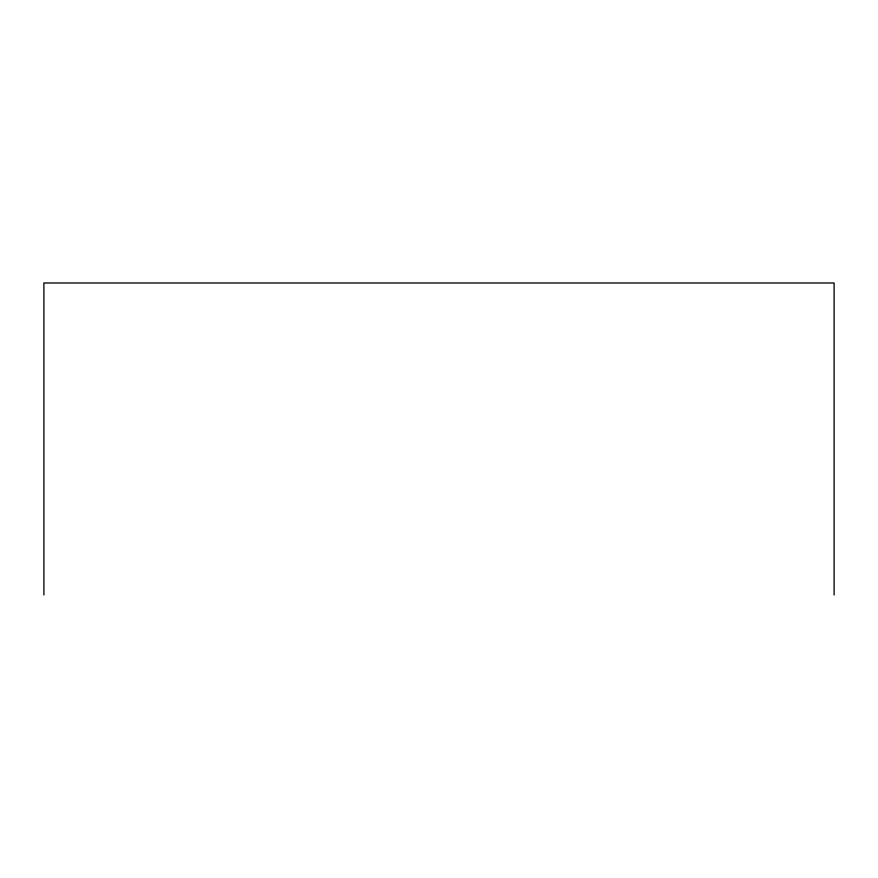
<?xml version="1.0" encoding="UTF-8"?>
<svg xmlns="http://www.w3.org/2000/svg" width="878" height="878" viewBox="0 0 878 878"><rect width="100%" height="100%" fill="white"/><g stroke="black" fill="none" stroke-linecap="round" stroke-linejoin="round"><path stroke-width="1.32" d="M834.1 595.01L834.1 282.99L43.9 282.99L43.9 595.01"/></g></svg>
